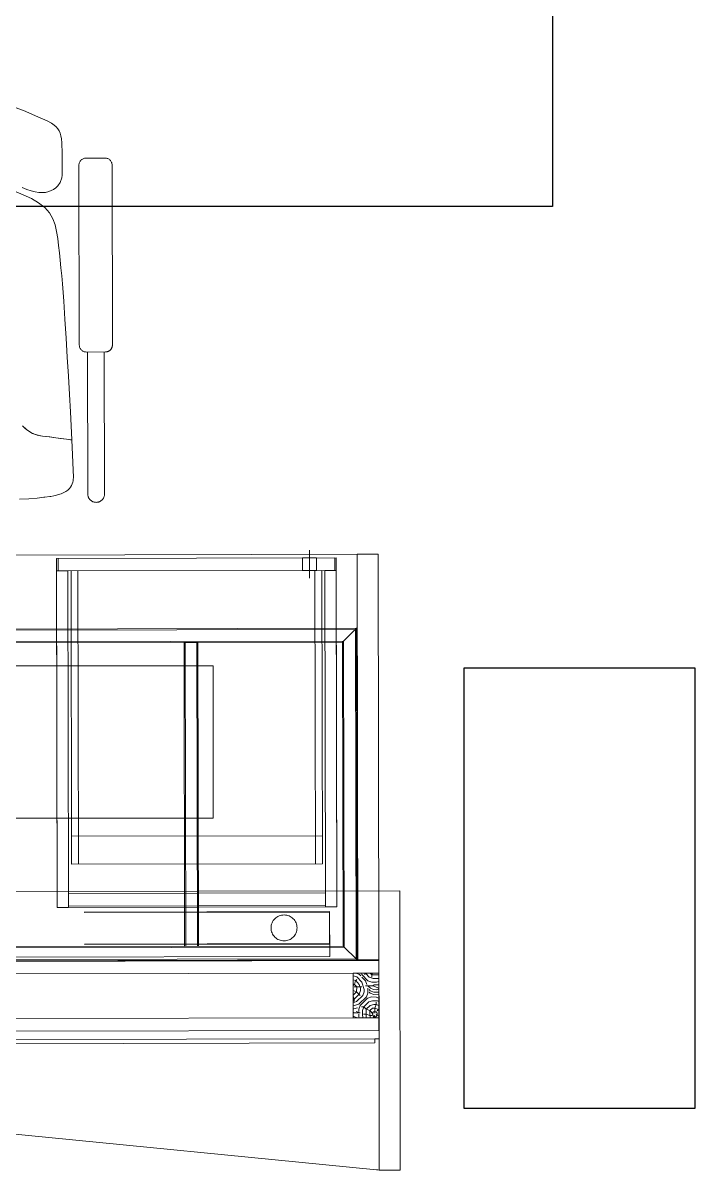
# Model space of a CAD drawing. Header units: inches. Extents: x 78 to 199, y 70 to 92.
# Drawn here: x 95.063 to 96.025, y 76.426 to 78.069 of the extents above; entities that cross this region are included whole.
import ezdxf
from ezdxf.enums import TextEntityAlignment as Align

# ---------------------------------------------------------------- set-up
doc = ezdxf.new("R2010")
doc.units = ezdxf.units.IN
doc.header["$MEASUREMENT"] = 0
for name, pattern in [('ACAD_ISO02W100', [15, 12, -3]), ('ACAD_ISO03W100', [30, 12, -18]), ('DASHED', [0.75, 0.5, -0.25]), ('DGN Style 2', [0.635854, 0.381513, -0.254342]), ('HIDDEN', [0.375, 0.25, -0.125]), ('HIDDEN2', [0.1875, 0.125, -0.0625])]:
    doc.linetypes.add(name, pattern=pattern)
for name, color, linetype, lineweight in [('A-FURNITURE', 2, 'Continuous', 0), ('FURN-LIGHT-EEE', 2, 'Continuous', 18), ('HIDDEN-EEE', 6, 'HIDDEN', 9)]:
    doc.layers.add(name, color=color, linetype=linetype, lineweight=lineweight)
doc.layers.add('A002_Pen02', color=2, linetype='Continuous')
doc.layers.add('GOLDCLADDING', color=7, linetype='Continuous', true_color=0xffc20a)
doc.styles.add('ROMANS', font='romans.shx')

# ---------------------------------------------------------------- blocks, each defined once
blk = doc.blocks.new('YJYJJYJTYJTY')
at = {"color": 252}
for p, q in [((0.5847, 5.5174, -0.0791), (0.5847, 4.9224, -0.0791)), ((0.5847, 4.9224, -0.0791), (-1.1353, 4.9224, -0.0791)), ((0.4579, 4.2611, -0.0791), (0.4579, 3.6311, -0.0791)), ((0.7886, 4.2611, -0.0791), (0.4579, 4.2611, -0.0791)), ((0.7886, 3.6311, -0.0791), (0.7886, 4.2611, -0.0791)), ((0.4579, 3.6311, -0.0791), (0.7886, 3.6311, -0.0791))]:
    blk.add_line(p, q, dxfattribs=at)
at = {"color": 252, "lineweight": 0, "ltscale": 3}
for p, q in [((0.3349, 4.4244, -0.0791), (-0.7351, 4.4222, -0.0791)), ((0.3361, 3.8434, -0.0791), (0.3349, 4.4244, -0.0791)), ((-0.7339, 3.8412, -0.0791), (0.3361, 3.8434, -0.0791))]:
    blk.add_line(p, q, dxfattribs=at)
at = {"color": 252, "linetype": 'DGN Style 2', "lineweight": 0, "ltscale": 30}
for p, q in [((-0.1251, 4.4185, -0.0791), (0.2749, 4.4193, -0.0791)), ((0.2729, 4.4193, -0.0791), (-0.1231, 4.4185, -0.0791)), ((0.237, 4.39, 0.0552), (0.2369, 4.4304, 0.0552)), ((0.2729, 4.4103, -0.0791), (0.2729, 4.4193, -0.0791)), ((0.2749, 4.4193, -0.0791), (0.2759, 3.9193, -0.0791)), ((-0.1241, 3.9185, -0.0791), (-0.1251, 4.4185, -0.0791)), ((-0.1231, 4.4185, -0.0791), (-0.1231, 4.4185, -0.0791)), ((-0.1231, 4.4185, -0.0791), (-0.1231, 4.4005, -0.0791)), ((0.2269, 4.4012, 0.0552), (0.2269, 4.4192, 0.0552)), ((0.2269, 4.4192, 0.0552), (0.2469, 4.4192, 0.0552)), ((0.2469, 4.4192, 0.0552), (0.2469, 4.4012, 0.0552)), ((0.2729, 4.4013, -0.0791), (0.2729, 4.4103, -0.0791)), ((-0.1091, 4.4005, -0.0791), (-0.1251, 4.4005, -0.0791)), ((-0.1251, 4.4005, -0.0791), (-0.1241, 3.9185, -0.0791)), ((-0.1231, 4.4005, -0.0791), (-0.1191, 4.4005, -0.0791)), ((-0.1191, 4.4005, -0.0791), (0.2689, 4.4013, -0.0791)), ((-0.1081, 3.9385, -0.0791), (-0.1091, 4.4005, -0.0791)), ((0.2543, 4.4012, -0.0791), (-0.1045, 4.4005, -0.0791)), ((-0.1045, 4.4005, -0.0791), (-0.1036, 3.9805, -0.0791)), ((-0.0936, 3.9805, -0.0791), (-0.0945, 4.4005, -0.0791)), ((0.2469, 4.4012, 0.0552), (0.2269, 4.4012, 0.0552)), ((0.2452, 3.9812, -0.0791), (0.2443, 4.4012, -0.0791)), ((0.2552, 3.9812, -0.0791), (0.2543, 4.4012, -0.0791)), ((0.2589, 4.4012, -0.0791), (0.2749, 4.4013, -0.0791)), ((0.2599, 3.9393, -0.0791), (0.2589, 4.4012, -0.0791)), ((0.2689, 4.4013, -0.0791), (0.2729, 4.4013, -0.0791)), ((0.2749, 4.4013, -0.0791), (0.2759, 3.9193, -0.0791)), ((-0.1037, 4.0205, -0.0791), (0.2551, 4.0212, -0.0791)), ((-0.1036, 3.9805, -0.0791), (0.2552, 3.9812, -0.0791)), ((-0.1081, 3.9385, -0.0791), (0.2599, 3.9393, -0.0791)), ((-0.1081, 3.9205, -0.0791), (-0.1081, 3.9385, -0.0791)), ((-0.1081, 3.9185, -0.0791), (-0.1081, 3.9335, -0.0791)), ((0.2599, 3.9393, -0.0791), (0.2599, 3.9213, -0.0791)), ((0.2599, 3.9193, -0.0791), (0.2599, 3.9343, -0.0791)), ((0.2759, 3.9193, -0.0791), (-0.1241, 3.9185, -0.0791)), ((-0.1241, 3.9185, -0.0791), (-0.1081, 3.9185, -0.0791)), ((0.2599, 3.9213, -0.0791), (-0.1081, 3.9205, -0.0791)), ((0.2759, 3.9193, -0.0791), (0.2599, 3.9193, -0.0791))]:
    blk.add_line(p, q, dxfattribs=at)
at = {"color": 252, "linetype": 'DASHED', "lineweight": 0, "ltscale": 30}
for p, q in [((0.3349, 4.4244, -0.0791), (0.3049, 4.4243, -0.0791)), ((0.3049, 4.4243, -0.0791), (0.3061, 3.8433, -0.0791)), ((0.3361, 3.8434, -0.0791), (0.3349, 4.4244, -0.0791)), ((0.3361, 3.8424, -0.0791), (-1.1339, 3.8394, -0.0791)), ((0.3061, 3.8433, -0.0791), (0.3361, 3.8434, -0.0791)), ((0.3361, 3.8244, -0.0791), (0.3361, 3.8424, -0.0791)), ((-1.1339, 3.8214, -0.0791), (0.3361, 3.8244, -0.0791)), ((0.2991, 3.8243, -0.0791), (0.3361, 3.8244, -0.0791)), ((0.2993, 3.7603, -0.0791), (0.2991, 3.8243, -0.0791)), ((0.3361, 3.8244, -0.0791), (0.3363, 3.7604, -0.0791)), ((-1.1337, 3.7574, -0.0791), (0.3363, 3.7604, -0.0791)), ((0.3363, 3.7604, -0.0791), (0.2993, 3.7603, -0.0791)), ((0.3363, 3.7604, -0.0791), (0.3363, 3.7424, -0.0791)), ((0.3363, 3.7424, -0.0791), (-1.1337, 3.7394, -0.0791)), ((0.3363, 3.7424, -0.0791), (-1.1337, 3.7394, -0.0791)), ((-0.7337, 3.7282, -0.0791), (0.3303, 3.7304, -0.0791)), ((0.3304, 3.7244, -0.0791), (0.3303, 3.7304, -0.0791)), ((0.3303, 3.7304, -0.0791), (0.3363, 3.7304, -0.0791)), ((0.3363, 3.7304, -0.0791), (0.3363, 3.7424, -0.0791)), ((-1.1276, 3.7214, -0.0791), (0.3304, 3.7244, -0.0791))]:
    blk.add_line(p, q, dxfattribs=at)
at = {"color": 252, "linetype": 'ACAD_ISO02W100', "lineweight": 0, "ltscale": 3}
for p, q in [((-1.1039, 4.3154, -0.0791), (0.3041, 4.3183, -0.0791)), ((-1.1024, 4.3139, -0.0791), (0.3026, 4.3168, -0.0791)), ((0.2842, 4.2983, -0.0791), (0.3041, 4.3183, -0.0791)), ((0.3026, 4.3168, -0.0791), (0.3036, 3.8448, -0.0791)), ((0.3041, 4.3183, -0.0791), (0.3051, 3.8433, -0.0791)), ((-1.0853, 4.297, -0.0791), (0.2857, 4.2998, -0.0791)), ((-1.0838, 4.2955, -0.0791), (0.2842, 4.2983, -0.0791)), ((0.0572, 4.2978, -0.0791), (0.0772, 4.2979, -0.0791)), ((0.0581, 3.8628, -0.0791), (0.0572, 4.2978, -0.0791)), ((0.0596, 3.8628, -0.0791), (0.0587, 4.2978, -0.0791)), ((0.0766, 3.8629, -0.0791), (0.0757, 4.2979, -0.0791)), ((0.0772, 4.2979, -0.0791), (0.0781, 3.8629, -0.0791)), ((0.2842, 4.2983, -0.0791), (0.2851, 3.8633, -0.0791)), ((0.2857, 4.2998, -0.0791), (0.2866, 3.8618, -0.0791)), ((0.2866, 3.8618, -0.0791), (-1.0844, 3.859, -0.0791)), ((0.2851, 3.8633, -0.0791), (-1.0829, 3.8605, -0.0791)), ((0.0781, 3.8629, -0.0791), (0.0581, 3.8628, -0.0791)), ((0.2851, 3.8633, -0.0791), (0.3051, 3.8433, -0.0791)), ((0.3036, 3.8448, -0.0791), (-1.1014, 3.8419, -0.0791)), ((0.3051, 3.8433, -0.0791), (-1.1029, 3.8404, -0.0791))]:
    blk.add_line(p, q, dxfattribs=at)
at = {"color": 252, "linetype": 'DASHED', "lineweight": 0}
for p, q in [((-0.8355, 3.9103, -0.0791), (0.2656, 3.9126, -0.0791)), ((-0.8355, 3.91, -0.0791), (0.2656, 3.9122, -0.0791)), ((-0.8355, 3.91, -0.0791), (0.2656, 3.9122, -0.0791)), ((-0.8355, 3.9096, -0.0791), (0.2656, 3.9119, -0.0791)), ((0.2656, 3.9126, -0.0791), (0.2656, 3.866, -0.0791)), ((0.2657, 3.8481, -0.0791), (0.2656, 3.9108, -0.0791)), ((-0.8354, 3.8644, -0.0791), (0.2656, 3.8667, -0.0791)), ((-0.8354, 3.8638, -0.0791), (0.2656, 3.866, -0.0791)), ((0.2657, 3.8481, -0.0791), (-0.8354, 3.8458, -0.0791))]:
    blk.add_line(p, q, dxfattribs=at)
at = {"color": 252, "linetype": 'Continuous', "lineweight": 0}
for p, q in [((0.2992, 3.8208, -0.0791), (0.2995, 3.8208, -0.0791)), ((0.2992, 3.815, -0.0791), (0.3028, 3.8137, -0.0791)), ((0.2994, 3.8208, -0.0791), (0.3047, 3.819, -0.0791)), ((0.3028, 3.8137, -0.0791), (0.301, 3.8084, -0.0791)), ((0.3029, 3.8243, -0.0791), (0.3083, 3.8224, -0.0791)), ((0.3047, 3.8154, -0.0791), (0.3029, 3.8137, -0.0791)), ((0.3029, 3.8137, -0.0791), (0.3081, 3.8083, -0.0791)), ((0.3047, 3.819, -0.0791), (0.3117, 3.8117, -0.0791)), ((0.3083, 3.8224, -0.0791), (0.3101, 3.8206, -0.0791)), ((0.3112, 3.8244, -0.0791), (0.3119, 3.8223, -0.0791)), ((0.3117, 3.8117, -0.0791), (0.315, 3.8011, -0.0791)), ((0.3118, 3.8188, -0.0791), (0.317, 3.8134, -0.0791)), ((0.3119, 3.8223, -0.0791), (0.3205, 3.8133, -0.0791)), ((0.3176, 3.8244, -0.0791), (0.3154, 3.8223, -0.0791)), ((0.317, 3.8134, -0.0791), (0.3187, 3.8081, -0.0791)), ((0.3171, 3.8244, -0.0791), (0.3172, 3.824, -0.0791)), ((0.3172, 3.824, -0.0791), (0.3224, 3.8186, -0.0791)), ((0.3205, 3.8133, -0.0791), (0.3258, 3.8115, -0.0791)), ((0.3224, 3.8186, -0.0791), (0.3277, 3.8167, -0.0791)), ((0.3238, 3.8244, -0.0791), (0.326, 3.8221, -0.0791)), ((0.3258, 3.8115, -0.0791), (0.3329, 3.8113, -0.0791)), ((0.326, 3.8221, -0.0791), (0.3259, 3.8185, -0.0791)), ((0.3268, 3.8244, -0.0791), (0.326, 3.8221, -0.0791)), ((0.326, 3.8221, -0.0791), (0.3361, 3.8219, -0.0791)), ((0.3277, 3.8167, -0.0791), (0.3347, 3.8166, -0.0791)), ((0.3329, 3.8113, -0.0791), (0.3362, 3.8124, -0.0791)), ((0.3347, 3.8166, -0.0791), (0.3362, 3.817, -0.0791)), ((0.3358, 3.8244, -0.0791), (0.3361, 3.8234, -0.0791)), ((0.2992, 3.8091, -0.0791), (0.301, 3.8084, -0.0791)), ((0.301, 3.8084, -0.0791), (0.2992, 3.8067, -0.0791)), ((0.2992, 3.7996, -0.0791), (0.3043, 3.7977, -0.0791)), ((0.3043, 3.7977, -0.0791), (0.2992, 3.7928, -0.0791)), ((0.3009, 3.8049, -0.0791), (0.3115, 3.8047, -0.0791)), ((0.301, 3.8084, -0.0791), (0.3044, 3.8048, -0.0791)), ((0.3044, 3.8048, -0.0791), (0.3043, 3.7977, -0.0791)), ((0.3043, 3.7977, -0.0791), (0.3095, 3.7923, -0.0791)), ((0.3096, 3.7994, -0.0791), (0.3078, 3.7941, -0.0791)), ((0.3081, 3.8083, -0.0791), (0.3097, 3.8029, -0.0791)), ((0.3097, 3.8029, -0.0791), (0.3096, 3.7994, -0.0791)), ((0.3149, 3.7975, -0.0791), (0.313, 3.7923, -0.0791)), ((0.315, 3.8011, -0.0791), (0.3149, 3.7975, -0.0791)), ((0.3169, 3.8063, -0.0791), (0.3275, 3.8061, -0.0791)), ((0.3202, 3.7957, -0.0791), (0.3183, 3.7904, -0.0791)), ((0.3203, 3.8027, -0.0791), (0.3202, 3.7957, -0.0791)), ((0.3204, 3.8063, -0.0791), (0.3239, 3.8027, -0.0791)), ((0.322, 3.7974, -0.0791), (0.3237, 3.7956, -0.0791)), ((0.3221, 3.8009, -0.0791), (0.3238, 3.7991, -0.0791)), ((0.3237, 3.7956, -0.0791), (0.329, 3.7937, -0.0791)), ((0.3238, 3.8027, -0.0791), (0.3291, 3.8008, -0.0791)), ((0.3238, 3.7991, -0.0791), (0.329, 3.7973, -0.0791)), ((0.3274, 3.8061, -0.0791), (0.3362, 3.803, -0.0791)), ((0.3293, 3.8079, -0.0791), (0.3275, 3.8061, -0.0791)), ((0.3291, 3.8008, -0.0791), (0.3327, 3.8007, -0.0791)), ((0.3291, 3.7973, -0.0791), (0.3361, 3.7971, -0.0791)), ((0.3293, 3.8079, -0.0791), (0.3362, 3.8077, -0.0791)), ((0.3327, 3.8007, -0.0791), (0.3362, 3.8018, -0.0791)), ((0.3361, 3.7971, -0.0791), (0.3362, 3.7971, -0.0791)), ((0.2992, 3.7916, -0.0791), (0.3006, 3.7872, -0.0791)), ((0.2992, 3.7872, -0.0791), (0.3006, 3.7872, -0.0791)), ((0.2992, 3.7821, -0.0791), (0.304, 3.7836, -0.0791)), ((0.2992, 3.7774, -0.0791), (0.3075, 3.78, -0.0791)), ((0.3006, 3.7872, -0.0791), (0.3005, 3.7837, -0.0791)), ((0.3078, 3.7941, -0.0791), (0.3006, 3.7872, -0.0791)), ((0.313, 3.7923, -0.0791), (0.304, 3.7836, -0.0791)), ((0.3183, 3.7904, -0.0791), (0.3075, 3.78, -0.0791)), ((0.32, 3.7886, -0.0791), (0.3092, 3.7782, -0.0791)), ((0.3217, 3.7833, -0.0791), (0.3145, 3.7763, -0.0791)), ((0.3201, 3.7886, -0.0791), (0.3254, 3.7903, -0.0791)), ((0.3217, 3.7833, -0.0791), (0.3271, 3.7849, -0.0791)), ((0.3234, 3.7779, -0.0791), (0.3287, 3.7796, -0.0791)), ((0.3254, 3.7903, -0.0791), (0.3325, 3.7901, -0.0791)), ((0.3271, 3.7849, -0.0791), (0.3341, 3.7848, -0.0791)), ((0.3287, 3.7796, -0.0791), (0.3323, 3.7795, -0.0791)), ((0.329, 3.7937, -0.0791), (0.3361, 3.7936, -0.0791)), ((0.3322, 3.7795, -0.0791), (0.3304, 3.7742, -0.0791)), ((0.3323, 3.783, -0.0791), (0.3322, 3.7795, -0.0791)), ((0.3322, 3.7795, -0.0791), (0.3362, 3.7781, -0.0791)), ((0.3324, 3.7901, -0.0791), (0.3362, 3.7888, -0.0791)), ((0.3341, 3.7848, -0.0791), (0.3362, 3.784, -0.0791)), ((0.2992, 3.7731, -0.0791), (0.3003, 3.7731, -0.0791)), ((0.2993, 3.7687, -0.0791), (0.3019, 3.7677, -0.0791)), ((0.2993, 3.7669, -0.0791), (0.302, 3.7677, -0.0791)), ((0.2993, 3.7625, -0.0791), (0.3001, 3.7625, -0.0791)), ((0.3001, 3.7625, -0.0791), (0.3053, 3.7606, -0.0791)), ((0.3003, 3.7731, -0.0791), (0.3056, 3.7747, -0.0791)), ((0.302, 3.7677, -0.0791), (0.309, 3.7676, -0.0791)), ((0.3038, 3.7696, -0.0791), (0.3091, 3.7678, -0.0791)), ((0.3072, 3.7659, -0.0791), (0.3072, 3.7623, -0.0791)), ((0.3072, 3.7623, -0.0791), (0.3078, 3.7603, -0.0791)), ((0.3074, 3.7729, -0.0791), (0.3073, 3.7694, -0.0791)), ((0.3092, 3.7782, -0.0791), (0.3074, 3.7729, -0.0791)), ((0.311, 3.7764, -0.0791), (0.3145, 3.7763, -0.0791)), ((0.3126, 3.7711, -0.0791), (0.3125, 3.764, -0.0791)), ((0.3125, 3.764, -0.0791), (0.3136, 3.7604, -0.0791)), ((0.3145, 3.7763, -0.0791), (0.3126, 3.7711, -0.0791)), ((0.3143, 3.7657, -0.0791), (0.3178, 3.7657, -0.0791)), ((0.3145, 3.7763, -0.0791), (0.318, 3.7727, -0.0791)), ((0.318, 3.7727, -0.0791), (0.3178, 3.7621, -0.0791)), ((0.3178, 3.7657, -0.0791), (0.3231, 3.7638, -0.0791)), ((0.3234, 3.7779, -0.0791), (0.318, 3.7727, -0.0791)), ((0.318, 3.7727, -0.0791), (0.3232, 3.7709, -0.0791)), ((0.3232, 3.7708, -0.0791), (0.3231, 3.7638, -0.0791)), ((0.3231, 3.7638, -0.0791), (0.3266, 3.7637, -0.0791)), ((0.3231, 3.7638, -0.0791), (0.3242, 3.7604, -0.0791)), ((0.3268, 3.7743, -0.0791), (0.3232, 3.7709, -0.0791)), ((0.3232, 3.7709, -0.0791), (0.3281, 3.7658, -0.0791)), ((0.3285, 3.769, -0.0791), (0.3267, 3.7672, -0.0791)), ((0.3267, 3.7672, -0.0791), (0.3284, 3.7619, -0.0791)), ((0.3268, 3.7743, -0.0791), (0.3304, 3.7742, -0.0791)), ((0.3302, 3.7636, -0.0791), (0.3284, 3.7619, -0.0791)), ((0.3285, 3.769, -0.0791), (0.332, 3.7689, -0.0791)), ((0.3304, 3.7742, -0.0791), (0.3302, 3.7672, -0.0791)), ((0.3304, 3.7742, -0.0791), (0.3356, 3.7724, -0.0791)), ((0.3337, 3.7636, -0.0791), (0.3319, 3.7618, -0.0791)), ((0.332, 3.7689, -0.0791), (0.3338, 3.7671, -0.0791)), ((0.332, 3.7654, -0.0791), (0.3337, 3.7636, -0.0791)), ((0.3338, 3.7671, -0.0791), (0.3337, 3.7636, -0.0791)), ((0.3337, 3.7636, -0.0791), (0.3363, 3.7627, -0.0791)), ((0.3356, 3.7724, -0.0791), (0.3338, 3.7706, -0.0791)), ((0.3362, 3.7741, -0.0791), (0.3356, 3.7724, -0.0791)), ((0.3356, 3.7724, -0.0791), (0.3363, 3.7717, -0.0791)), ((0.3356, 3.7688, -0.0791), (0.3363, 3.7688, -0.0791)), ((0.3178, 3.7621, -0.0791), (0.3183, 3.7604, -0.0791)), ((0.3284, 3.7619, -0.0791), (0.3278, 3.7604, -0.0791)), ((0.3284, 3.7619, -0.0791), (0.3319, 3.7618, -0.0791))]:
    blk.add_line(p, q, dxfattribs=at)
at = {"color": 252, "linetype": 'DASHED', "lineweight": 0}
blk.add_circle((0.2004, 3.8892, -0.0791), 0.0186, dxfattribs=at)
at = {"layer": 'A-FURNITURE', "color": 252}
for p, q in [((0.0988, 4.2645, -0.0791), (-0.6864, 4.2645, -0.0791)), ((0.0988, 4.0466, -0.0791), (0.0988, 4.2645, -0.0791)), ((-0.6864, 4.0466, -0.0791), (0.0988, 4.0466, -0.0791))]:
    blk.add_line(p, q, dxfattribs=at)
at = {"layer": 'A002_Pen02', "color": 252, "linetype": 'ACAD_ISO03W100', "lineweight": 0}
blk.add_line((0.3359, 3.9424, -0.0791), (0.3367, 3.5425, -0.0791), dxfattribs=at)
at = {"layer": 'FURN-LIGHT-EEE', "color": 252, "lineweight": 0}
for p, q in [((0.3659, 3.9425, -0.0791), (-0.7341, 3.9402, -0.0791)), ((0.3667, 3.5425, -0.0791), (0.3659, 3.9425, -0.0791)), ((0.3327, 3.5428, -0.0791), (-0.6615, 3.6412, -0.0791)), ((0.3667, 3.5425, -0.0791), (0.3408, 3.5424, -0.0791))]:
    blk.add_line(p, q, dxfattribs=at)
blk.add_arc((0.3406, 3.6224, -0.0791), 0.08, 264.3482, 270.1186, dxfattribs=at)
at = {"layer": 'HIDDEN-EEE', "color": 252, "linetype": 'HIDDEN2', "lineweight": 0, "ltscale": 300}
for p, q in [((-0.1842, 5.0641, 0.3403), (-0.1727, 5.0597, 0.3403)), ((-0.1727, 5.0597, 0.3403), (-0.1522, 5.0509, 0.3403)), ((-0.1522, 5.0509, 0.3403), (-0.1386, 5.0451, 0.3403)), ((-0.1386, 5.0451, 0.3403), (-0.1322, 5.0415, 0.3403)), ((-0.1322, 5.0415, 0.3403), (-0.1284, 5.0389, 0.3403)), ((-0.1284, 5.0389, 0.3403), (-0.1256, 5.0365, 0.3403)), ((-0.1256, 5.0365, 0.3403), (-0.1233, 5.0338, 0.3403)), ((-0.1233, 5.0338, 0.3403), (-0.1215, 5.0307, 0.3403)), ((-0.1215, 5.0307, 0.3403), (-0.1198, 5.0272, 0.3403)), ((-0.1198, 5.0272, 0.3403), (-0.1189, 5.0235, 0.3403)), ((-0.1189, 5.0235, 0.3403), (-0.118, 5.0192, 0.3403)), ((-0.118, 5.0192, 0.3403), (-0.1176, 5.0136, 0.3403)), ((-0.1176, 5.0136, 0.3403), (-0.1174, 5.0096, 0.3403)), ((-0.1174, 5.0096, 0.3403), (-0.1172, 5.0021, 0.3403)), ((-0.1172, 5.0021, 0.3403), (-0.1172, 4.9673, 0.3403)), ((-0.1172, 5.0021, 0.3403), (-0.1172, 5.0021, 0.3403)), ((-0.0932, 4.9816, -0.0791), (-0.0926, 4.724, -0.0791)), ((-0.0558, 4.9917, -0.0791), (-0.0832, 4.9916, -0.0791)), ((-0.0452, 4.7241, -0.0791), (-0.0457, 4.9817, -0.0791)), ((-0.1177, 4.9636, 0.3403), (-0.1198, 4.957, 0.3403)), ((-0.1172, 4.9673, 0.3403), (-0.1177, 4.9636, 0.3403)), ((-0.1677, 4.9469, 0.3403), (-0.1745, 4.9496, 0.3403)), ((-0.1617, 4.945, 0.3403), (-0.1677, 4.9469, 0.3403)), ((-0.1559, 4.9435, 0.3403), (-0.1617, 4.945, 0.3403)), ((-0.1295, 4.9466, 0.3403), (-0.1364, 4.9437, 0.3403)), ((-0.1262, 4.9492, 0.3403), (-0.1295, 4.9466, 0.3403)), ((-0.1235, 4.952, 0.3403), (-0.1262, 4.9492, 0.3403)), ((-0.1198, 4.957, 0.3403), (-0.1235, 4.952, 0.3403)), ((-0.1854, 4.9442, -0.0791), (-0.1728, 4.9393, -0.0791)), ((-0.1728, 4.9393, -0.0791), (-0.1611, 4.9338, -0.0791)), ((-0.1611, 4.9338, -0.0791), (-0.1508, 4.9277, -0.0791)), ((-0.1504, 4.9425, 0.3403), (-0.1559, 4.9435, 0.3403)), ((-0.1462, 4.9424, 0.3403), (-0.1504, 4.9425, 0.3403)), ((-0.141, 4.9425, 0.3403), (-0.1462, 4.9424, 0.3403)), ((-0.1364, 4.9437, 0.3403), (-0.141, 4.9425, 0.3403)), ((-0.1508, 4.9277, -0.0791), (-0.1421, 4.9208, -0.0791)), ((-0.1421, 4.9208, -0.0791), (-0.1355, 4.9132, -0.0791)), ((-0.1355, 4.9132, -0.0791), (-0.1307, 4.9048, -0.0791)), ((-0.1307, 4.9048, -0.0791), (-0.1274, 4.8959, -0.0791)), ((-0.1274, 4.8959, -0.0791), (-0.1251, 4.8864, -0.0791)), ((-0.1251, 4.8864, -0.0791), (-0.1235, 4.8766, -0.0791)), ((-0.1235, 4.8766, -0.0791), (-0.1223, 4.8664, -0.0791)), ((-0.1223, 4.8664, -0.0791), (-0.1211, 4.856, -0.0791)), ((-0.1211, 4.856, -0.0791), (-0.12, 4.8454, -0.0791)), ((-0.12, 4.8454, -0.0791), (-0.1189, 4.8344, -0.0791)), ((-0.1189, 4.8344, -0.0791), (-0.1178, 4.8231, -0.0791)), ((-0.1178, 4.8231, -0.0791), (-0.1168, 4.8115, -0.0791)), ((-0.1168, 4.8115, -0.0791), (-0.1149, 4.787, -0.0791)), ((-0.1149, 4.787, -0.0791), (-0.1132, 4.761, -0.0791)), ((-0.1132, 4.761, -0.0791), (-0.1116, 4.734, -0.0791)), ((-0.1116, 4.734, -0.0791), (-0.11, 4.7067, -0.0791)), ((-0.11, 4.7067, -0.0791), (-0.1083, 4.6795, -0.0791)), ((-0.0826, 4.714, -0.0791), (-0.0552, 4.7141, -0.0791)), ((-0.0809, 4.714, -0.0791), (-0.0805, 4.5107, -0.0791)), ((-0.0569, 4.714, -0.0791), (-0.0565, 4.5108, -0.0791)), ((-0.1083, 4.6795, -0.0791), (-0.1066, 4.6531, -0.0791)), ((-0.1066, 4.6531, -0.0791), (-0.1052, 4.6281, -0.0791)), ((-0.1052, 4.6281, -0.0791), (-0.1033, 4.5881, -0.0791)), ((-0.1737, 4.6084, -0.0791), (-0.1682, 4.603, -0.0791)), ((-0.1699, 4.6044, -0.0791), (-0.1737, 4.6084, -0.0791)), ((-0.1664, 4.6015, -0.0791), (-0.1699, 4.6044, -0.0791)), ((-0.1682, 4.603, -0.0791), (-0.1664, 4.6014, -0.0791)), ((-0.1622, 4.5987, -0.0791), (-0.1664, 4.6015, -0.0791)), ((-0.1664, 4.6014, -0.0791), (-0.1595, 4.5974, -0.0791)), ((-0.1576, 4.5966, -0.0791), (-0.1622, 4.5987, -0.0791)), ((-0.1595, 4.5974, -0.0791), (-0.1566, 4.5962, -0.0791)), ((-0.1528, 4.595, -0.0791), (-0.1576, 4.5966, -0.0791)), ((-0.1566, 4.5962, -0.0791), (-0.1481, 4.594, -0.0791)), ((-0.1451, 4.5936, -0.0791), (-0.1528, 4.595, -0.0791)), ((-0.1481, 4.594, -0.0791), (-0.1451, 4.5936, -0.0791)), ((-0.1451, 4.5936, -0.0791), (-0.1349, 4.5923, -0.0791)), ((-0.1356, 4.5924, -0.0791), (-0.1451, 4.5936, -0.0791)), ((-0.1263, 4.5911, -0.0791), (-0.1356, 4.5924, -0.0791)), ((-0.1349, 4.5923, -0.0791), (-0.1263, 4.5911, -0.0791)), ((-0.1263, 4.5911, -0.0791), (-0.1195, 4.5902, -0.0791)), ((-0.111, 4.5891, -0.0791), (-0.1263, 4.5911, -0.0791)), ((-0.1195, 4.5902, -0.0791), (-0.111, 4.5891, -0.0791)), ((-0.111, 4.5891, -0.0791), (-0.1078, 4.5887, -0.0791)), ((-0.1033, 4.5881, -0.0791), (-0.111, 4.5891, -0.0791)), ((-0.1078, 4.5887, -0.0791), (-0.105, 4.5883, -0.0791)), ((-0.105, 4.5883, -0.0791), (-0.1041, 4.5882, -0.0791)), ((-0.1041, 4.5882, -0.0791), (-0.1033, 4.5881, -0.0791)), ((-0.1033, 4.5881, -0.0791), (-0.1009, 4.5344, -0.0791)), ((-0.1033, 4.5881, -0.0791), (-0.1033, 4.5881, -0.0791)), ((-0.1009, 4.5344, -0.0791), (-0.1012, 4.5313, -0.0791)), ((-0.1069, 4.5187, -0.0791), (-0.1092, 4.5162, -0.0791)), ((-0.1051, 4.5206, -0.0791), (-0.1069, 4.5187, -0.0791)), ((-0.1039, 4.5227, -0.0791), (-0.1051, 4.5206, -0.0791)), ((-0.1028, 4.5254, -0.0791), (-0.1039, 4.5227, -0.0791)), ((-0.1019, 4.5274, -0.0791), (-0.1028, 4.5254, -0.0791)), ((-0.1014, 4.5294, -0.0791), (-0.1019, 4.5274, -0.0791)), ((-0.1012, 4.5313, -0.0791), (-0.1014, 4.5294, -0.0791)), ((-0.165, 4.5039, -0.0791), (-0.1783, 4.5031, -0.0791)), ((-0.1528, 4.5048, -0.0791), (-0.165, 4.5039, -0.0791)), ((-0.1432, 4.506, -0.0791), (-0.1528, 4.5048, -0.0791)), ((-0.1421, 4.5059, -0.0791), (-0.1432, 4.506, -0.0791)), ((-0.1349, 4.507, -0.0791), (-0.1421, 4.5059, -0.0791)), ((-0.1333, 4.5071, -0.0791), (-0.1349, 4.507, -0.0791)), ((-0.1293, 4.5079, -0.0791), (-0.1333, 4.5071, -0.0791)), ((-0.1267, 4.5084, -0.0791), (-0.1293, 4.5079, -0.0791)), ((-0.1238, 4.5093, -0.0791), (-0.1267, 4.5084, -0.0791)), ((-0.1186, 4.5109, -0.0791), (-0.1238, 4.5093, -0.0791)), ((-0.1155, 4.5124, -0.0791), (-0.1186, 4.5109, -0.0791)), ((-0.1117, 4.5144, -0.0791), (-0.1155, 4.5124, -0.0791)), ((-0.1092, 4.5162, -0.0791), (-0.1117, 4.5144, -0.0791))]:
    blk.add_line(p, q, dxfattribs=at)
for centre, radius, start, end in [((-0.0832, 4.9816, -0.0791), 0.01, 90.1186, 180.1186), ((-0.0557, 4.9817, -0.0791), 0.01, 0.1186, 90.1186), ((-0.0826, 4.724, -0.0791), 0.01, 180.1186, 270.1186), ((-0.0552, 4.7241, -0.0791), 0.01, 270.1186, 0.1186), ((-0.0685, 4.5107, -0.0791), 0.012, 180.1186, 0.1186)]:
    blk.add_arc(centre, radius, start, end, dxfattribs=at)
at = {"color": 252, "style": 'ROMANS'}
for p in [(4.7732, 7.306, -0.0791), (-4.2306, 7.1738, -0.0791), (-4.3022, 3.7717, -0.0791), (1.3636, 2.2432, -0.0791)]:
    blk.add_attdef('ELEV', text='', height=0.1035, dxfattribs=at).set_placement(p, align=Align.BOTTOM_LEFT)
for p in [(4.7732, 7.2372, -0.0791), (-4.2306, 7.105, -0.0791), (-4.3022, 3.7029, -0.0791), (1.3636, 2.1743, -0.0791)]:
    blk.add_attdef('LEVEL', text='', height=0.1035, dxfattribs=at).set_placement(p, align=Align.TOP_LEFT)

msp = doc.modelspace()

# ---------------------------------------------------------------- block references
at = {"layer": 'GOLDCLADDING'}
msp.add_blockref('YJYJJYJTYJTY', (95.2365, 72.8835, 0.0791), dxfattribs=at)

doc.saveas('drawing.dxf')
